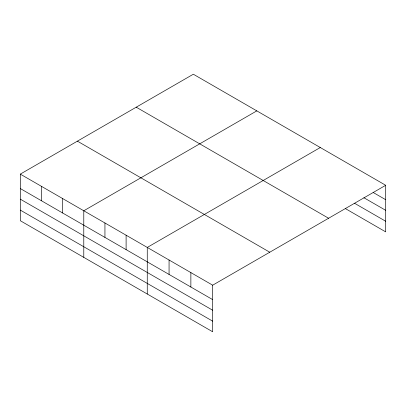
<?xml version="1.0" encoding="UTF-8"?>
<svg xmlns="http://www.w3.org/2000/svg" width="406" height="406" viewBox="0 0 406 406"><rect width="100%" height="100%" fill="white"/><g stroke="black" fill="none" stroke-linecap="round" stroke-linejoin="round"><path stroke-width="0.61" d="M212.668 310.225L212.668 285.185L20.3 174.123L20.3 220.712L212.668 331.773L212.668 310.225L20.3 199.163M345.369 208.588L385.7 231.877L385.7 185.288L193.332 74.227L20.3 174.123M256.815 110.874L83.783 210.775L83.783 257.363M320.293 147.525L147.261 247.427L147.261 294.015M212.668 285.185L385.7 185.288M373.165 192.469L385.7 199.706M363.898 197.737L385.7 210.323M354.631 203.325L385.7 221.26M136.233 107.194L328.601 218.255M77.399 141.156L269.767 252.217M20.3 188.546L212.668 299.608M20.3 210.1L212.668 321.161M190.866 272.599L190.866 287.022M169.063 260.013L169.063 274.436M126.104 235.211L126.104 249.629M104.941 222.99L104.941 237.414M62.62 198.559L62.62 212.983M41.463 186.344L41.463 200.762"/></g></svg>
